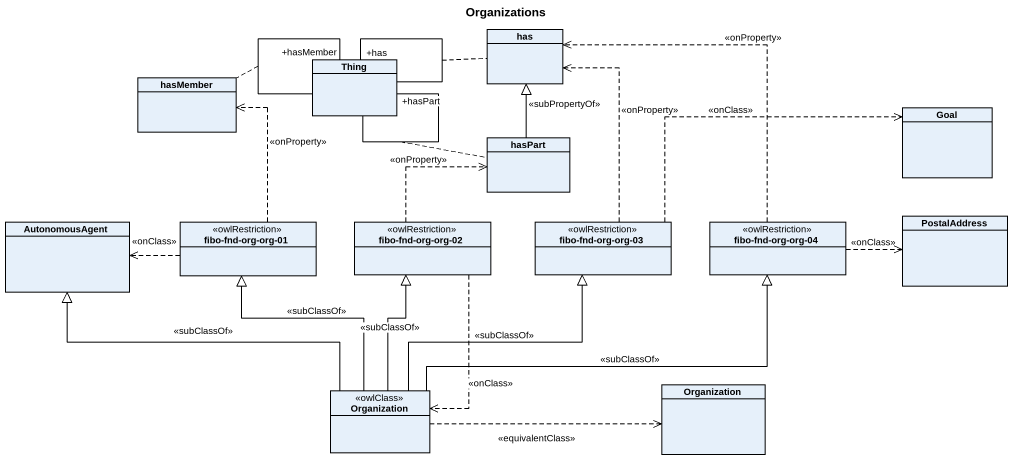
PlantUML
@startuml
title Organizations
hide circle
hide empty members
class has
class Thing
class hasMember
class Goal
class hasPart
class AutonomousAgent
class "fibo-fnd-org-org-01" as fibo_fnd_org_org_01 <<owlRestriction>>
class "fibo-fnd-org-org-02" as fibo_fnd_org_org_02 <<owlRestriction>>
class "fibo-fnd-org-org-03" as fibo_fnd_org_org_03 <<owlRestriction>>
class "fibo-fnd-org-org-04" as fibo_fnd_org_org_04 <<owlRestriction>>
class PostalAddress
class Organization
class "Organization" as Organization_2 <<owlClass>>
Thing -- "+hasMember" Thing
(Thing, Thing) .. hasMember
Thing -- "+has" Thing
(Thing, Thing) .. has
Thing -- "+hasPart" Thing
(Thing, Thing) .. hasPart
hasPart -up-|> has : <<subPropertyOf>>
fibo_fnd_org_org_01 .up.> hasMember : <<onProperty>>
fibo_fnd_org_org_01 .left.> AutonomousAgent : <<onClass>>
fibo_fnd_org_org_02 .up.> hasPart : <<onProperty>>
fibo_fnd_org_org_02 ..> Organization_2 : <<onClass>>
fibo_fnd_org_org_03 .up.> has : <<onProperty>>
fibo_fnd_org_org_03 .right.> Goal : <<onClass>>
fibo_fnd_org_org_04 .up.> has : <<onProperty>>
fibo_fnd_org_org_04 .right.> PostalAddress : <<onClass>>
Organization_2 -left-|> AutonomousAgent : <<subClassOf>>
Organization_2 -up-|> fibo_fnd_org_org_01 : <<subClassOf>>
Organization_2 -up-|> fibo_fnd_org_org_02 : <<subClassOf>>
Organization_2 -up-|> fibo_fnd_org_org_03 : <<subClassOf>>
Organization_2 -right-|> fibo_fnd_org_org_04 : <<subClassOf>>
Organization_2 .right.> Organization : <<equivalentClass>>
@enduml
